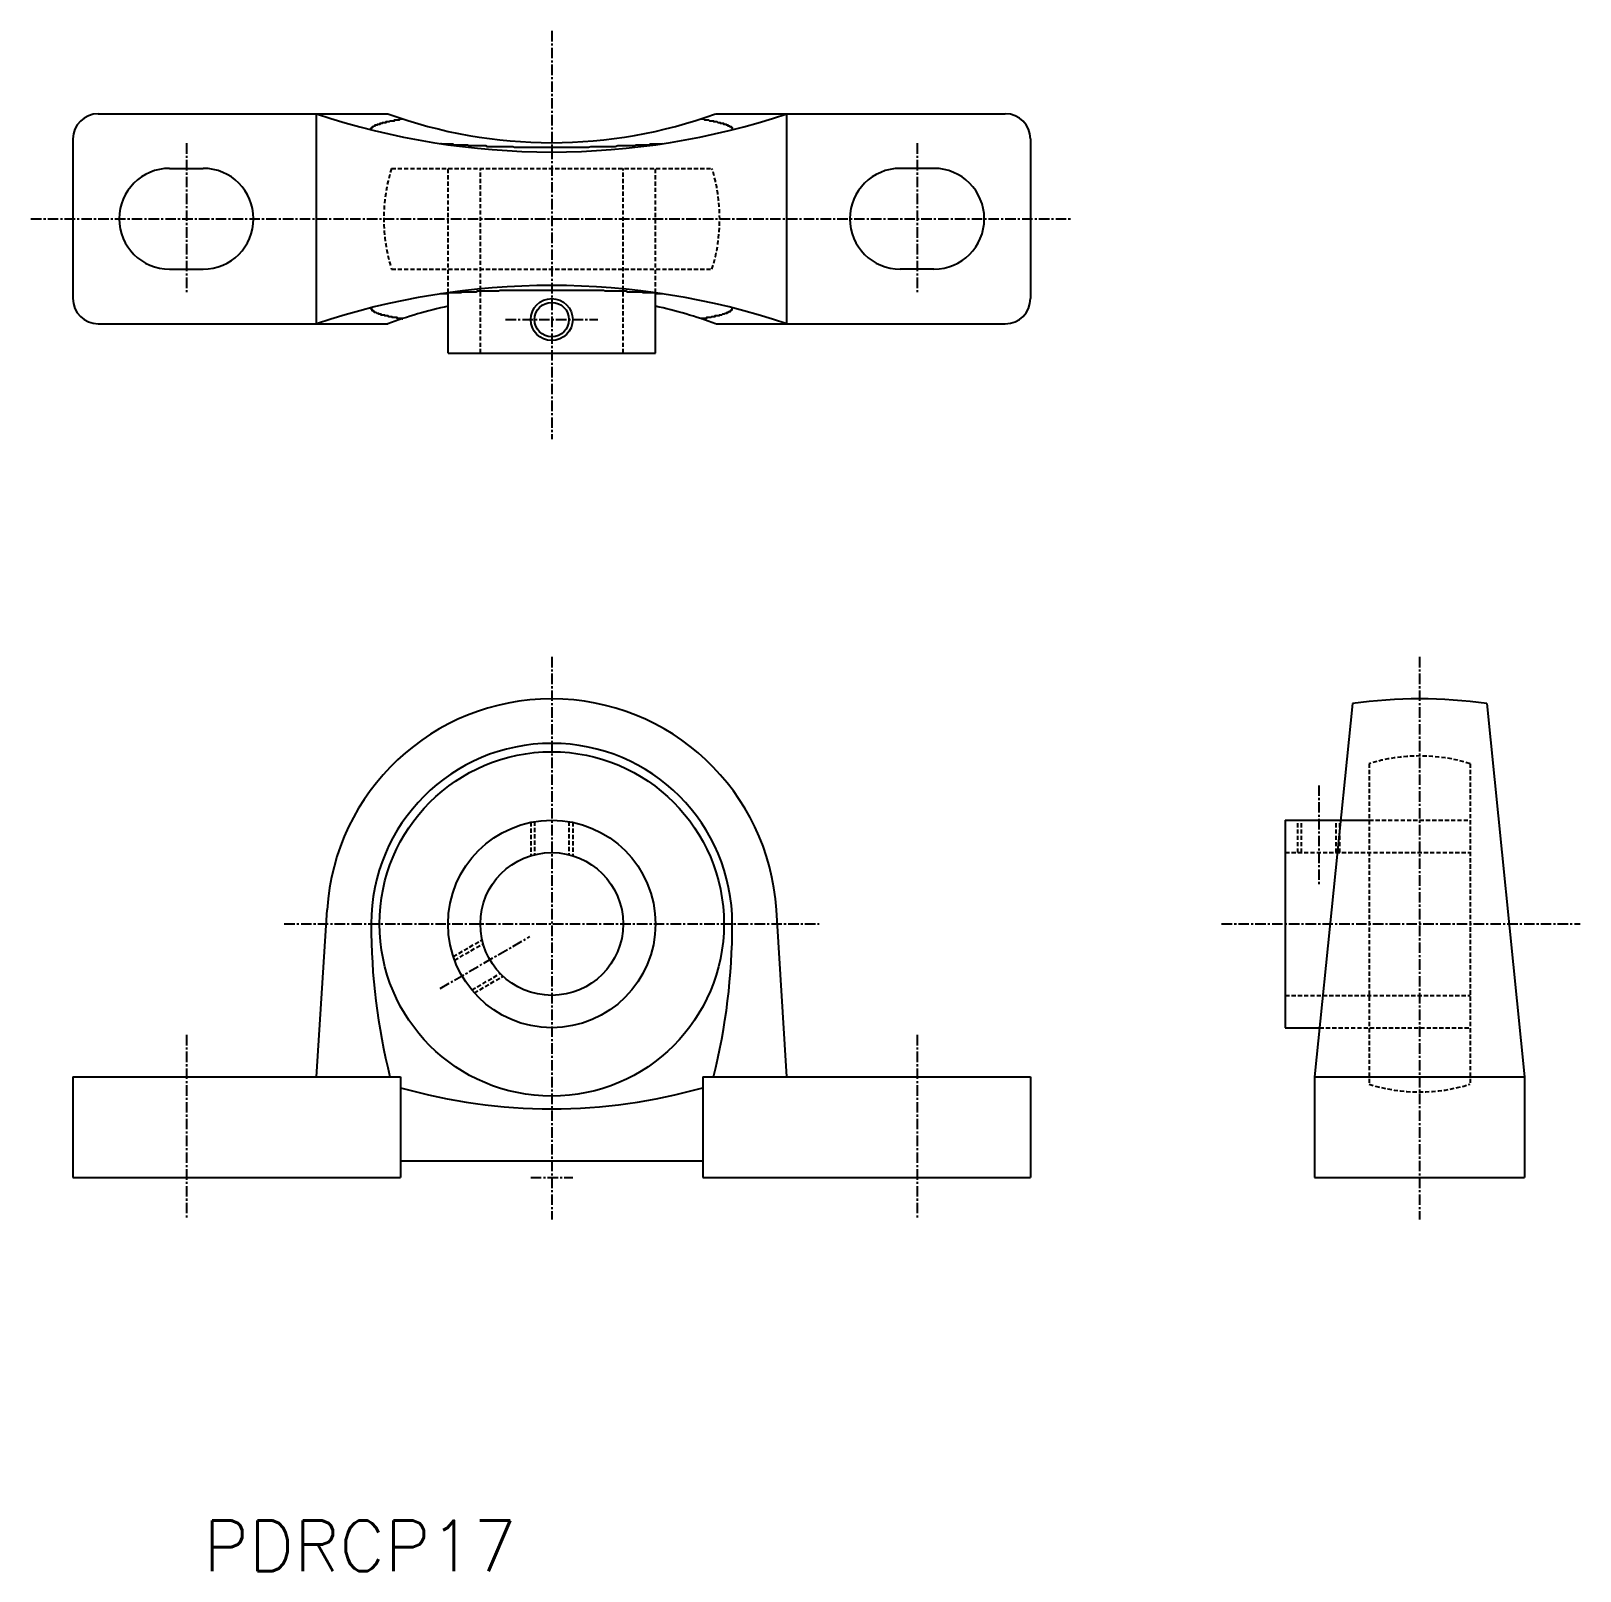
# Model space of a CAD drawing. Extents: x -23759 to -19844, y 30600 to 36667.
# Drawn here: x -23758.9 to -23574.4, y 36483.3 to 36666.7 of the extents above; entities outside this region: 1.
import ezdxf
from ezdxf.enums import TextEntityAlignment as Align

# ---------------------------------------------------------------- set-up
doc = ezdxf.new("R2010")
doc.units = 0
doc.header["$PDMODE"] = 1
doc.linetypes.add('CENTER', pattern=[2, 1.25, -0.25, 0.25, -0.25])
doc.linetypes.add('DASHED', pattern=[0.75, 0.5, -0.25])
doc.layers.get('0').update_dxf_attribs({"linetype": 'CONTINUOUS'})
doc.layers.add('CENTER', color=1, linetype='CENTER')
doc.styles.add('MISUMI', font='txt.shx')

msp = doc.modelspace()

# ---------------------------------------------------------------- linework, layer by layer
at = {"color": 7, "linetype": 'CONTINUOUS'}
for p, q in [((-23750.87, 36656.82), (-23716.39, 36656.82)), ((-23724.87, 36631.82), (-23724.87, 36656.82)), ((-23677.35, 36656.82), (-23642.87, 36656.82)), ((-23668.87, 36631.82), (-23668.87, 36656.82)), ((-23753.87, 36653.82), (-23753.87, 36634.82)), ((-23639.87, 36653.82), (-23639.87, 36634.82)), ((-23742.37, 36650.32), (-23738.37, 36650.32)), ((-23651.37, 36650.32), (-23655.37, 36650.32)), ((-23742.37, 36638.32), (-23738.37, 36638.32)), ((-23651.37, 36638.32), (-23655.37, 36638.32)), ((-23709.22, 36628.32), (-23709.22, 36635.51)), ((-23684.52, 36628.32), (-23684.52, 36635.45)), ((-23750.87, 36631.82), (-23716.39, 36631.82)), ((-23677.35, 36631.82), (-23642.87, 36631.82)), ((-23709.22, 36628.32), (-23684.52, 36628.32)), ((-23601.54, 36586.6), (-23606.04, 36542.17)), ((-23585.54, 36586.6), (-23581.04, 36542.17)), ((-23609.54, 36572.72), (-23609.54, 36548.02)), ((-23609.54, 36572.72), (-23599.54, 36572.72)), ((-23724.87, 36542.17), (-23723.62, 36562.05)), ((-23668.87, 36542.17), (-23670.12, 36562.05)), ((-23609.54, 36548.02), (-23605.45, 36548.02)), ((-23753.87, 36542.17), (-23714.87, 36542.17)), ((-23753.87, 36542.17), (-23753.87, 36530.17)), ((-23714.87, 36542.17), (-23714.87, 36530.17)), ((-23678.87, 36542.17), (-23639.87, 36542.17)), ((-23678.87, 36542.17), (-23678.87, 36530.17)), ((-23639.87, 36542.17), (-23639.87, 36530.17)), ((-23606.04, 36542.17), (-23581.04, 36542.17)), ((-23606.04, 36542.17), (-23606.04, 36530.17)), ((-23581.04, 36542.17), (-23581.04, 36530.17)), ((-23714.87, 36532.17), (-23678.87, 36532.17)), ((-23753.87, 36530.17), (-23714.87, 36530.17)), ((-23678.87, 36530.17), (-23639.87, 36530.17)), ((-23606.04, 36530.17), (-23581.04, 36530.17))]:
    msp.add_line(p, q, dxfattribs=at)
at = {"color": 3, "linetype": 'DASHED'}
for p, q in [((-23715.95, 36650.32), (-23677.79, 36650.32)), ((-23709.22, 36635.51), (-23709.22, 36650.32)), ((-23705.37, 36628.32), (-23705.37, 36650.32)), ((-23688.37, 36628.32), (-23688.37, 36650.32)), ((-23684.52, 36635.51), (-23684.52, 36650.32)), ((-23715.95, 36638.32), (-23677.79, 36638.32)), ((-23599.54, 36579.45), (-23599.54, 36541.29)), ((-23587.54, 36579.45), (-23587.54, 36541.29)), ((-23699.37, 36572.47), (-23699.37, 36568.5)), ((-23698.92, 36572.55), (-23698.92, 36568.62)), ((-23694.82, 36572.55), (-23694.82, 36568.62)), ((-23694.37, 36572.47), (-23694.37, 36568.5)), ((-23608.04, 36568.87), (-23608.04, 36572.72)), ((-23607.61, 36568.87), (-23607.61, 36572.72)), ((-23603.48, 36568.87), (-23603.48, 36572.72)), ((-23603.04, 36568.87), (-23603.04, 36572.72)), ((-23599.54, 36572.72), (-23587.54, 36572.72)), ((-23587.54, 36572.72), (-23587.54, 36548.02)), ((-23609.54, 36568.87), (-23587.54, 36568.87)), ((-23708.59, 36556.49), (-23705.16, 36558.48)), ((-23708.44, 36556.06), (-23705.04, 36558.02)), ((-23706.39, 36552.51), (-23702.99, 36554.47)), ((-23706.09, 36552.16), (-23702.66, 36554.15)), ((-23609.54, 36551.87), (-23587.54, 36551.87)), ((-23605.45, 36548.02), (-23587.54, 36548.02))]:
    msp.add_line(p, q, dxfattribs=at)
at = {"color": 7, "linetype": 'CONTINUOUS'}
for points in [[(-23718.4, 36654.9, 0), (-23718.4, 36654.9, 0), (-23718.4, 36654.9, 0), (-23718.4, 36655, 0), (-23718.4, 36655, 0), (-23718.4, 36655, 0), (-23718.4, 36655, 0), (-23718.4, 36655, 0), (-23718.4, 36655, 0), (-23718.4, 36655, 0), (-23718.4, 36655, 0), (-23718.4, 36655, 0), (-23718.4, 36655.1, 0), (-23718.4, 36655.1, 0), (-23718.4, 36655.1, 0), (-23718.3, 36655.1, 0), (-23718.3, 36655.1, 0), (-23718.3, 36655.1, 0), (-23718.3, 36655.1, 0), (-23718.3, 36655.1, 0), (-23718.3, 36655.1, 0), (-23718.3, 36655.1, 0), (-23718.3, 36655.2, 0), (-23718.3, 36655.2, 0), (-23718.3, 36655.2, 0), (-23718.3, 36655.2, 0), (-23718.3, 36655.2, 0), (-23718.3, 36655.2, 0), (-23718.2, 36655.2, 0), (-23718.2, 36655.2, 0), (-23718.2, 36655.2, 0), (-23718.2, 36655.3, 0), (-23718.2, 36655.3, 0), (-23718.2, 36655.3, 0), (-23718.2, 36655.3, 0), (-23718.1, 36655.3, 0), (-23718.1, 36655.3, 0), (-23718.1, 36655.3, 0), (-23718.1, 36655.3, 0), (-23718.1, 36655.3, 0), (-23718.1, 36655.3, 0), (-23718, 36655.4, 0), (-23718, 36655.4, 0), (-23718, 36655.4, 0), (-23718, 36655.4, 0), (-23718, 36655.4, 0), (-23717.9, 36655.4, 0), (-23717.9, 36655.4, 0), (-23717.9, 36655.4, 0), (-23717.9, 36655.4, 0), (-23717.9, 36655.5, 0), (-23717.8, 36655.5, 0), (-23717.8, 36655.5, 0), (-23717.8, 36655.5, 0), (-23717.8, 36655.5, 0), (-23717.7, 36655.5, 0), (-23717.7, 36655.5, 0), (-23717.7, 36655.5, 0), (-23717.7, 36655.5, 0), (-23717.6, 36655.5, 0), (-23717.6, 36655.6, 0), (-23717.6, 36655.6, 0), (-23717.6, 36655.6, 0), (-23717.5, 36655.6, 0), (-23717.5, 36655.6, 0), (-23717.5, 36655.6, 0), (-23717.4, 36655.6, 0), (-23717.4, 36655.6, 0), (-23717.4, 36655.6, 0), (-23717.3, 36655.6, 0), (-23717.3, 36655.7, 0), (-23717.3, 36655.7, 0), (-23717.2, 36655.7, 0), (-23717.2, 36655.7, 0), (-23717.2, 36655.7, 0), (-23717.1, 36655.7, 0), (-23717.1, 36655.7, 0), (-23717.1, 36655.7, 0), (-23717, 36655.7, 0), (-23717, 36655.7, 0), (-23717, 36655.8, 0), (-23716.9, 36655.8, 0), (-23716.9, 36655.8, 0), (-23716.8, 36655.8, 0), (-23716.8, 36655.8, 0), (-23716.8, 36655.8, 0), (-23716.7, 36655.8, 0), (-23716.7, 36655.8, 0), (-23716.6, 36655.8, 0), (-23716.6, 36655.8, 0), (-23716.6, 36655.9, 0), (-23716.5, 36655.9, 0), (-23716.5, 36655.9, 0), (-23716.4, 36655.9, 0), (-23716.4, 36655.9, 0), (-23716.3, 36655.9, 0), (-23716.3, 36655.9, 0), (-23716.2, 36655.9, 0), (-23716.2, 36655.9, 0), (-23716.2, 36655.9, 0), (-23716.1, 36656, 0), (-23716.1, 36656, 0), (-23716, 36656, 0), (-23716, 36656, 0), (-23715.9, 36656, 0), (-23715.9, 36656, 0), (-23715.8, 36656, 0), (-23715.8, 36656, 0), (-23715.7, 36656, 0), (-23715.7, 36656, 0), (-23715.6, 36656, 0), (-23715.6, 36656.1, 0), (-23715.5, 36656.1, 0), (-23715.5, 36656.1, 0), (-23715.4, 36656.1, 0), (-23715.3, 36656.1, 0), (-23715.3, 36656.1, 0), (-23715.2, 36656.1, 0), (-23715.2, 36656.1, 0), (-23715.1, 36656.1, 0), (-23715.1, 36656.1, 0), (-23715, 36656.1, 0), (-23715, 36656.2, 0), (-23714.9, 36656.2, 0), (-23714.8, 36656.2, 0), (-23714.8, 36656.2, 0), (-23714.7, 36656.2, 0), (-23714.7, 36656.2, 0), (-23714.6, 36656.2, 0)], [(-23679.1, 36656.2, 0), (-23679.1, 36656.2, 0), (-23679, 36656.2, 0), (-23679, 36656.2, 0), (-23678.9, 36656.2, 0), (-23678.8, 36656.2, 0), (-23678.8, 36656.2, 0), (-23678.7, 36656.1, 0), (-23678.7, 36656.1, 0), (-23678.6, 36656.1, 0), (-23678.6, 36656.1, 0), (-23678.5, 36656.1, 0), (-23678.4, 36656.1, 0), (-23678.4, 36656.1, 0), (-23678.3, 36656.1, 0), (-23678.3, 36656.1, 0), (-23678.2, 36656.1, 0), (-23678.2, 36656.1, 0), (-23678.1, 36656, 0), (-23678.1, 36656, 0), (-23678, 36656, 0), (-23678, 36656, 0), (-23677.9, 36656, 0), (-23677.9, 36656, 0), (-23677.8, 36656, 0), (-23677.8, 36656, 0), (-23677.7, 36656, 0), (-23677.7, 36656, 0), (-23677.6, 36656, 0), (-23677.6, 36655.9, 0), (-23677.5, 36655.9, 0), (-23677.5, 36655.9, 0), (-23677.5, 36655.9, 0), (-23677.4, 36655.9, 0), (-23677.4, 36655.9, 0), (-23677.3, 36655.9, 0), (-23677.3, 36655.9, 0), (-23677.2, 36655.9, 0), (-23677.2, 36655.9, 0), (-23677.1, 36655.8, 0), (-23677.1, 36655.8, 0), (-23677.1, 36655.8, 0), (-23677, 36655.8, 0), (-23677, 36655.8, 0), (-23676.9, 36655.8, 0), (-23676.9, 36655.8, 0), (-23676.9, 36655.8, 0), (-23676.8, 36655.8, 0), (-23676.8, 36655.8, 0), (-23676.8, 36655.7, 0), (-23676.7, 36655.7, 0), (-23676.7, 36655.7, 0), (-23676.6, 36655.7, 0), (-23676.6, 36655.7, 0), (-23676.6, 36655.7, 0), (-23676.5, 36655.7, 0), (-23676.5, 36655.7, 0), (-23676.5, 36655.7, 0), (-23676.4, 36655.7, 0), (-23676.4, 36655.6, 0), (-23676.4, 36655.6, 0), (-23676.3, 36655.6, 0), (-23676.3, 36655.6, 0), (-23676.3, 36655.6, 0), (-23676.2, 36655.6, 0), (-23676.2, 36655.6, 0), (-23676.2, 36655.6, 0), (-23676.2, 36655.6, 0), (-23676.1, 36655.6, 0), (-23676.1, 36655.5, 0), (-23676.1, 36655.5, 0), (-23676.1, 36655.5, 0), (-23676, 36655.5, 0), (-23676, 36655.5, 0), (-23676, 36655.5, 0), (-23676, 36655.5, 0), (-23675.9, 36655.5, 0), (-23675.9, 36655.5, 0), (-23675.9, 36655.5, 0), (-23675.9, 36655.4, 0), (-23675.8, 36655.4, 0), (-23675.8, 36655.4, 0), (-23675.8, 36655.4, 0), (-23675.8, 36655.4, 0), (-23675.8, 36655.4, 0), (-23675.7, 36655.4, 0), (-23675.7, 36655.4, 0), (-23675.7, 36655.4, 0), (-23675.7, 36655.3, 0), (-23675.7, 36655.3, 0), (-23675.6, 36655.3, 0), (-23675.6, 36655.3, 0), (-23675.6, 36655.3, 0), (-23675.6, 36655.3, 0), (-23675.6, 36655.3, 0), (-23675.6, 36655.3, 0), (-23675.6, 36655.3, 0), (-23675.5, 36655.3, 0), (-23675.5, 36655.2, 0), (-23675.5, 36655.2, 0), (-23675.5, 36655.2, 0), (-23675.5, 36655.2, 0), (-23675.5, 36655.2, 0), (-23675.5, 36655.2, 0), (-23675.5, 36655.2, 0), (-23675.5, 36655.2, 0), (-23675.4, 36655.2, 0), (-23675.4, 36655.1, 0), (-23675.4, 36655.1, 0), (-23675.4, 36655.1, 0), (-23675.4, 36655.1, 0), (-23675.4, 36655.1, 0), (-23675.4, 36655.1, 0), (-23675.4, 36655.1, 0), (-23675.4, 36655.1, 0), (-23675.4, 36655.1, 0), (-23675.4, 36655.1, 0), (-23675.4, 36655, 0), (-23675.4, 36655, 0), (-23675.4, 36655, 0), (-23675.4, 36655, 0), (-23675.4, 36655, 0), (-23675.4, 36655, 0), (-23675.4, 36655, 0), (-23675.4, 36655, 0), (-23675.4, 36655, 0), (-23675.4, 36654.9, 0), (-23675.4, 36654.9, 0), (-23675.4, 36654.9, 0)], [(-23683.7, 36653.3, 0), (-23683.8, 36653.2, 0), (-23684, 36653.2, 0), (-23684.2, 36653.2, 0), (-23684.4, 36653.2, 0), (-23684.5, 36653.2, 0), (-23684.7, 36653.2, 0), (-23684.9, 36653.2, 0), (-23685.1, 36653.2, 0), (-23685.3, 36653.1, 0), (-23685.5, 36653.1, 0), (-23685.7, 36653.1, 0), (-23685.9, 36653.1, 0), (-23686, 36653.1, 0), (-23686.2, 36653.1, 0), (-23686.4, 36653.1, 0), (-23686.6, 36653.1, 0), (-23686.8, 36653.1, 0), (-23687, 36653, 0), (-23687.2, 36653, 0), (-23687.4, 36653, 0), (-23687.6, 36653, 0), (-23687.8, 36653, 0), (-23688, 36653, 0), (-23688.2, 36653, 0), (-23688.4, 36653, 0), (-23688.6, 36653, 0), (-23688.8, 36653, 0), (-23689, 36653, 0), (-23689.3, 36652.9, 0), (-23689.5, 36652.9, 0), (-23689.7, 36652.9, 0), (-23689.9, 36652.9, 0), (-23690.1, 36652.9, 0), (-23690.3, 36652.9, 0), (-23690.5, 36652.9, 0), (-23690.7, 36652.9, 0), (-23690.9, 36652.9, 0), (-23691.2, 36652.9, 0), (-23691.4, 36652.9, 0), (-23691.6, 36652.9, 0), (-23691.8, 36652.9, 0), (-23692, 36652.9, 0), (-23692.2, 36652.9, 0), (-23692.5, 36652.8, 0), (-23692.7, 36652.8, 0), (-23692.9, 36652.8, 0), (-23693.1, 36652.8, 0), (-23693.3, 36652.8, 0), (-23693.5, 36652.8, 0), (-23693.8, 36652.8, 0), (-23694, 36652.8, 0), (-23694.2, 36652.8, 0), (-23694.4, 36652.8, 0), (-23694.7, 36652.8, 0), (-23694.9, 36652.8, 0), (-23695.1, 36652.8, 0), (-23695.3, 36652.8, 0), (-23695.5, 36652.8, 0), (-23695.8, 36652.8, 0), (-23696, 36652.8, 0), (-23696.2, 36652.8, 0), (-23696.4, 36652.8, 0), (-23696.6, 36652.8, 0), (-23696.9, 36652.8, 0), (-23697.1, 36652.8, 0), (-23697.3, 36652.8, 0), (-23697.5, 36652.8, 0), (-23697.8, 36652.8, 0), (-23698, 36652.8, 0), (-23698.2, 36652.8, 0), (-23698.4, 36652.8, 0), (-23698.6, 36652.8, 0), (-23698.9, 36652.8, 0), (-23699.1, 36652.8, 0), (-23699.3, 36652.8, 0), (-23699.5, 36652.8, 0), (-23699.8, 36652.8, 0), (-23700, 36652.8, 0), (-23700.2, 36652.8, 0), (-23700.4, 36652.8, 0), (-23700.6, 36652.8, 0), (-23700.9, 36652.8, 0), (-23701.1, 36652.8, 0), (-23701.3, 36652.8, 0), (-23701.5, 36652.9, 0), (-23701.7, 36652.9, 0), (-23701.9, 36652.9, 0), (-23702.2, 36652.9, 0), (-23702.4, 36652.9, 0), (-23702.6, 36652.9, 0), (-23702.8, 36652.9, 0), (-23703, 36652.9, 0), (-23703.2, 36652.9, 0), (-23703.4, 36652.9, 0), (-23703.6, 36652.9, 0), (-23703.9, 36652.9, 0), (-23704.1, 36652.9, 0), (-23704.3, 36652.9, 0), (-23704.5, 36652.9, 0), (-23704.7, 36653, 0), (-23704.9, 36653, 0), (-23705.1, 36653, 0), (-23705.3, 36653, 0), (-23705.5, 36653, 0), (-23705.7, 36653, 0), (-23705.9, 36653, 0), (-23706.1, 36653, 0), (-23706.3, 36653, 0), (-23706.5, 36653, 0), (-23706.7, 36653, 0), (-23706.9, 36653.1, 0), (-23707.1, 36653.1, 0), (-23707.3, 36653.1, 0), (-23707.5, 36653.1, 0), (-23707.7, 36653.1, 0), (-23707.9, 36653.1, 0), (-23708.1, 36653.1, 0), (-23708.3, 36653.1, 0), (-23708.5, 36653.1, 0), (-23708.6, 36653.2, 0), (-23708.8, 36653.2, 0), (-23709, 36653.2, 0), (-23709.2, 36653.2, 0), (-23709.4, 36653.2, 0), (-23709.6, 36653.2, 0), (-23709.7, 36653.2, 0), (-23709.9, 36653.2, 0), (-23710.1, 36653.3, 0)], [(-23683.7, 36635.4, 0), (-23683.8, 36635.4, 0), (-23684, 36635.4, 0), (-23684.2, 36635.4, 0), (-23684.4, 36635.4, 0), (-23684.5, 36635.5, 0), (-23684.7, 36635.5, 0), (-23684.9, 36635.5, 0), (-23685.1, 36635.5, 0), (-23685.3, 36635.5, 0), (-23685.5, 36635.5, 0), (-23685.7, 36635.5, 0), (-23685.9, 36635.5, 0), (-23686, 36635.5, 0), (-23686.2, 36635.6, 0), (-23686.4, 36635.6, 0), (-23686.6, 36635.6, 0), (-23686.8, 36635.6, 0), (-23687, 36635.6, 0), (-23687.2, 36635.6, 0), (-23687.4, 36635.6, 0), (-23687.6, 36635.6, 0), (-23687.8, 36635.6, 0), (-23688, 36635.7, 0), (-23688.2, 36635.7, 0), (-23688.4, 36635.7, 0), (-23688.6, 36635.7, 0), (-23688.8, 36635.7, 0), (-23689, 36635.7, 0), (-23689.3, 36635.7, 0), (-23689.5, 36635.7, 0), (-23689.7, 36635.7, 0), (-23689.9, 36635.7, 0), (-23690.1, 36635.7, 0), (-23690.3, 36635.7, 0), (-23690.5, 36635.7, 0), (-23690.7, 36635.8, 0), (-23690.9, 36635.8, 0), (-23691.2, 36635.8, 0), (-23691.4, 36635.8, 0), (-23691.6, 36635.8, 0), (-23691.8, 36635.8, 0), (-23692, 36635.8, 0), (-23692.2, 36635.8, 0), (-23692.5, 36635.8, 0), (-23692.7, 36635.8, 0), (-23692.9, 36635.8, 0), (-23693.1, 36635.8, 0), (-23693.3, 36635.8, 0), (-23693.5, 36635.8, 0), (-23693.8, 36635.8, 0), (-23694, 36635.8, 0), (-23694.2, 36635.8, 0), (-23694.4, 36635.8, 0), (-23694.7, 36635.8, 0), (-23694.9, 36635.8, 0), (-23695.1, 36635.8, 0), (-23695.3, 36635.8, 0), (-23695.5, 36635.8, 0), (-23695.8, 36635.8, 0), (-23696, 36635.8, 0), (-23696.2, 36635.8, 0), (-23696.4, 36635.8, 0), (-23696.6, 36635.8, 0), (-23696.9, 36635.8, 0), (-23697.1, 36635.8, 0), (-23697.3, 36635.8, 0), (-23697.5, 36635.8, 0), (-23697.8, 36635.8, 0), (-23698, 36635.8, 0), (-23698.2, 36635.8, 0), (-23698.4, 36635.8, 0), (-23698.6, 36635.8, 0), (-23698.9, 36635.8, 0), (-23699.1, 36635.8, 0), (-23699.3, 36635.8, 0), (-23699.5, 36635.8, 0), (-23699.8, 36635.8, 0), (-23700, 36635.8, 0), (-23700.2, 36635.8, 0), (-23700.4, 36635.8, 0), (-23700.6, 36635.8, 0), (-23700.9, 36635.8, 0), (-23701.1, 36635.8, 0), (-23701.3, 36635.8, 0), (-23701.5, 36635.8, 0), (-23701.7, 36635.8, 0), (-23701.9, 36635.8, 0), (-23702.2, 36635.8, 0), (-23702.4, 36635.8, 0), (-23702.6, 36635.8, 0), (-23702.8, 36635.8, 0), (-23703, 36635.8, 0), (-23703.2, 36635.7, 0), (-23703.4, 36635.7, 0), (-23703.6, 36635.7, 0), (-23703.9, 36635.7, 0), (-23704.1, 36635.7, 0), (-23704.3, 36635.7, 0), (-23704.5, 36635.7, 0), (-23704.7, 36635.7, 0), (-23704.9, 36635.7, 0), (-23705.1, 36635.7, 0), (-23705.3, 36635.7, 0), (-23705.5, 36635.7, 0), (-23705.7, 36635.7, 0), (-23705.9, 36635.6, 0), (-23706.1, 36635.6, 0), (-23706.3, 36635.6, 0), (-23706.5, 36635.6, 0), (-23706.7, 36635.6, 0), (-23706.9, 36635.6, 0), (-23707.1, 36635.6, 0), (-23707.3, 36635.6, 0), (-23707.5, 36635.6, 0), (-23707.7, 36635.5, 0), (-23707.9, 36635.5, 0), (-23708.1, 36635.5, 0), (-23708.3, 36635.5, 0), (-23708.5, 36635.5, 0), (-23708.6, 36635.5, 0), (-23708.8, 36635.5, 0), (-23709, 36635.5, 0), (-23709.2, 36635.5, 0), (-23709.4, 36635.4, 0), (-23709.6, 36635.4, 0), (-23709.7, 36635.4, 0), (-23709.9, 36635.4, 0), (-23710.1, 36635.4, 0)], [(-23718.4, 36633.7, 0), (-23718.4, 36633.7, 0), (-23718.4, 36633.7, 0), (-23718.4, 36633.7, 0), (-23718.4, 36633.7, 0), (-23718.4, 36633.7, 0), (-23718.4, 36633.7, 0), (-23718.4, 36633.6, 0), (-23718.4, 36633.6, 0), (-23718.4, 36633.6, 0), (-23718.4, 36633.6, 0), (-23718.4, 36633.6, 0), (-23718.4, 36633.6, 0), (-23718.4, 36633.6, 0), (-23718.4, 36633.6, 0), (-23718.3, 36633.6, 0), (-23718.3, 36633.6, 0), (-23718.3, 36633.5, 0), (-23718.3, 36633.5, 0), (-23718.3, 36633.5, 0), (-23718.3, 36633.5, 0), (-23718.3, 36633.5, 0), (-23718.3, 36633.5, 0), (-23718.3, 36633.5, 0), (-23718.3, 36633.5, 0), (-23718.3, 36633.5, 0), (-23718.3, 36633.4, 0), (-23718.3, 36633.4, 0), (-23718.2, 36633.4, 0), (-23718.2, 36633.4, 0), (-23718.2, 36633.4, 0), (-23718.2, 36633.4, 0), (-23718.2, 36633.4, 0), (-23718.2, 36633.4, 0), (-23718.2, 36633.4, 0), (-23718.1, 36633.4, 0), (-23718.1, 36633.3, 0), (-23718.1, 36633.3, 0), (-23718.1, 36633.3, 0), (-23718.1, 36633.3, 0), (-23718.1, 36633.3, 0), (-23718, 36633.3, 0), (-23718, 36633.3, 0), (-23718, 36633.3, 0), (-23718, 36633.3, 0), (-23718, 36633.2, 0), (-23717.9, 36633.2, 0), (-23717.9, 36633.2, 0), (-23717.9, 36633.2, 0), (-23717.9, 36633.2, 0), (-23717.9, 36633.2, 0), (-23717.8, 36633.2, 0), (-23717.8, 36633.2, 0), (-23717.8, 36633.2, 0), (-23717.8, 36633.2, 0), (-23717.7, 36633.1, 0), (-23717.7, 36633.1, 0), (-23717.7, 36633.1, 0), (-23717.7, 36633.1, 0), (-23717.6, 36633.1, 0), (-23717.6, 36633.1, 0), (-23717.6, 36633.1, 0), (-23717.6, 36633.1, 0), (-23717.5, 36633.1, 0), (-23717.5, 36633.1, 0), (-23717.5, 36633, 0), (-23717.4, 36633, 0), (-23717.4, 36633, 0), (-23717.4, 36633, 0), (-23717.3, 36633, 0), (-23717.3, 36633, 0), (-23717.3, 36633, 0), (-23717.2, 36633, 0), (-23717.2, 36633, 0), (-23717.2, 36632.9, 0), (-23717.1, 36632.9, 0), (-23717.1, 36632.9, 0), (-23717.1, 36632.9, 0), (-23717, 36632.9, 0), (-23717, 36632.9, 0), (-23717, 36632.9, 0), (-23716.9, 36632.9, 0), (-23716.9, 36632.9, 0), (-23716.8, 36632.9, 0), (-23716.8, 36632.8, 0), (-23716.8, 36632.8, 0), (-23716.7, 36632.8, 0), (-23716.7, 36632.8, 0), (-23716.6, 36632.8, 0), (-23716.6, 36632.8, 0), (-23716.6, 36632.8, 0), (-23716.5, 36632.8, 0), (-23716.5, 36632.8, 0), (-23716.4, 36632.8, 0), (-23716.4, 36632.8, 0), (-23716.3, 36632.7, 0), (-23716.3, 36632.7, 0), (-23716.2, 36632.7, 0), (-23716.2, 36632.7, 0), (-23716.2, 36632.7, 0), (-23716.1, 36632.7, 0), (-23716.1, 36632.7, 0), (-23716, 36632.7, 0), (-23716, 36632.7, 0), (-23715.9, 36632.7, 0), (-23715.9, 36632.6, 0), (-23715.8, 36632.6, 0), (-23715.8, 36632.6, 0), (-23715.7, 36632.6, 0), (-23715.7, 36632.6, 0), (-23715.6, 36632.6, 0), (-23715.6, 36632.6, 0), (-23715.5, 36632.6, 0), (-23715.5, 36632.6, 0), (-23715.4, 36632.6, 0), (-23715.3, 36632.6, 0), (-23715.3, 36632.5, 0), (-23715.2, 36632.5, 0), (-23715.2, 36632.5, 0), (-23715.1, 36632.5, 0), (-23715.1, 36632.5, 0), (-23715, 36632.5, 0), (-23715, 36632.5, 0), (-23714.9, 36632.5, 0), (-23714.8, 36632.5, 0), (-23714.8, 36632.5, 0), (-23714.7, 36632.5, 0), (-23714.7, 36632.4, 0), (-23714.6, 36632.4, 0)], [(-23679.1, 36632.4, 0), (-23679.1, 36632.4, 0), (-23679, 36632.5, 0), (-23679, 36632.5, 0), (-23678.9, 36632.5, 0), (-23678.8, 36632.5, 0), (-23678.8, 36632.5, 0), (-23678.7, 36632.5, 0), (-23678.7, 36632.5, 0), (-23678.6, 36632.5, 0), (-23678.6, 36632.5, 0), (-23678.5, 36632.5, 0), (-23678.4, 36632.5, 0), (-23678.4, 36632.6, 0), (-23678.3, 36632.6, 0), (-23678.3, 36632.6, 0), (-23678.2, 36632.6, 0), (-23678.2, 36632.6, 0), (-23678.1, 36632.6, 0), (-23678.1, 36632.6, 0), (-23678, 36632.6, 0), (-23678, 36632.6, 0), (-23677.9, 36632.6, 0), (-23677.9, 36632.6, 0), (-23677.8, 36632.7, 0), (-23677.8, 36632.7, 0), (-23677.7, 36632.7, 0), (-23677.7, 36632.7, 0), (-23677.6, 36632.7, 0), (-23677.6, 36632.7, 0), (-23677.5, 36632.7, 0), (-23677.5, 36632.7, 0), (-23677.5, 36632.7, 0), (-23677.4, 36632.7, 0), (-23677.4, 36632.8, 0), (-23677.3, 36632.8, 0), (-23677.3, 36632.8, 0), (-23677.2, 36632.8, 0), (-23677.2, 36632.8, 0), (-23677.1, 36632.8, 0), (-23677.1, 36632.8, 0), (-23677.1, 36632.8, 0), (-23677, 36632.8, 0), (-23677, 36632.8, 0), (-23676.9, 36632.8, 0), (-23676.9, 36632.9, 0), (-23676.9, 36632.9, 0), (-23676.8, 36632.9, 0), (-23676.8, 36632.9, 0), (-23676.8, 36632.9, 0), (-23676.7, 36632.9, 0), (-23676.7, 36632.9, 0), (-23676.6, 36632.9, 0), (-23676.6, 36632.9, 0), (-23676.6, 36632.9, 0), (-23676.5, 36633, 0), (-23676.5, 36633, 0), (-23676.5, 36633, 0), (-23676.4, 36633, 0), (-23676.4, 36633, 0), (-23676.4, 36633, 0), (-23676.3, 36633, 0), (-23676.3, 36633, 0), (-23676.3, 36633, 0), (-23676.2, 36633.1, 0), (-23676.2, 36633.1, 0), (-23676.2, 36633.1, 0), (-23676.2, 36633.1, 0), (-23676.1, 36633.1, 0), (-23676.1, 36633.1, 0), (-23676.1, 36633.1, 0), (-23676.1, 36633.1, 0), (-23676, 36633.1, 0), (-23676, 36633.1, 0), (-23676, 36633.2, 0), (-23676, 36633.2, 0), (-23675.9, 36633.2, 0), (-23675.9, 36633.2, 0), (-23675.9, 36633.2, 0), (-23675.9, 36633.2, 0), (-23675.8, 36633.2, 0), (-23675.8, 36633.2, 0), (-23675.8, 36633.2, 0), (-23675.8, 36633.2, 0), (-23675.8, 36633.3, 0), (-23675.7, 36633.3, 0), (-23675.7, 36633.3, 0), (-23675.7, 36633.3, 0), (-23675.7, 36633.3, 0), (-23675.7, 36633.3, 0), (-23675.6, 36633.3, 0), (-23675.6, 36633.3, 0), (-23675.6, 36633.3, 0), (-23675.6, 36633.4, 0), (-23675.6, 36633.4, 0), (-23675.6, 36633.4, 0), (-23675.6, 36633.4, 0), (-23675.5, 36633.4, 0), (-23675.5, 36633.4, 0), (-23675.5, 36633.4, 0), (-23675.5, 36633.4, 0), (-23675.5, 36633.4, 0), (-23675.5, 36633.4, 0), (-23675.5, 36633.5, 0), (-23675.5, 36633.5, 0), (-23675.5, 36633.5, 0), (-23675.4, 36633.5, 0), (-23675.4, 36633.5, 0), (-23675.4, 36633.5, 0), (-23675.4, 36633.5, 0), (-23675.4, 36633.5, 0), (-23675.4, 36633.5, 0), (-23675.4, 36633.6, 0), (-23675.4, 36633.6, 0), (-23675.4, 36633.6, 0), (-23675.4, 36633.6, 0), (-23675.4, 36633.6, 0), (-23675.4, 36633.6, 0), (-23675.4, 36633.6, 0), (-23675.4, 36633.6, 0), (-23675.4, 36633.6, 0), (-23675.4, 36633.6, 0), (-23675.4, 36633.7, 0), (-23675.4, 36633.7, 0), (-23675.4, 36633.7, 0), (-23675.4, 36633.7, 0), (-23675.4, 36633.7, 0), (-23675.4, 36633.7, 0), (-23675.4, 36633.7, 0)]]:
    msp.add_polyline3d(points, dxfattribs=at)
at = {"color": 3, "linetype": 'CONTINUOUS'}
msp.add_circle((-23696.87, 36632.32), 2.5, dxfattribs=at)
at = {"color": 7, "linetype": 'CONTINUOUS'}
for centre, radius in [((-23696.87, 36632.32), 2.05), ((-23696.87, 36560.37), 20.5), ((-23696.87, 36560.37), 12.35), ((-23696.87, 36560.37), 8.5)]:
    msp.add_circle(centre, radius, dxfattribs=at)
for centre, radius, start, end in [((-23750.87, 36653.82), 3, 90, 180), ((-23696.87, 36740.61), 88.34, 251.521, 288.479), ((-23696.87, 36710.38), 57, 249.9775, 290.0225), ((-23642.87, 36653.82), 3, 0, 90), ((-23742.37, 36644.32), 6, 90, 270), ((-23738.37, 36644.32), 6, 270, 90), ((-23655.37, 36644.32), 6, 90, 270), ((-23651.37, 36644.32), 6, 270, 90), ((-23750.87, 36634.82), 3, 180, 270), ((-23696.87, 36548.04), 88.34, 71.521, 108.479), ((-23642.87, 36634.82), 3, 270, 0), ((-23696.87, 36578.27), 57, 102.5133, 110.0225), ((-23696.87, 36578.27), 57, 69.9775, 77.4867), ((-23696.87, 36560.37), 26.8, 3.6056, 176.3944), ((-23593.54, 36530.17), 57, 81.9318, 98.0682), ((-23696.87, 36560.37), 21.5, 0, 180), ((-23643.37, 36560.37), 75, 180, 194.044), ((-23750.37, 36560.37), 75, 345.956, 0), ((-23696.87, 36604.37), 66, 254.1734, 285.8266)]:
    msp.add_arc(centre, radius, start, end, dxfattribs=at)
at = {"color": 3, "linetype": 'DASHED'}
for centre, start, end in [((-23696.87, 36644.32), 162.5424, 197.4576), ((-23696.87, 36644.32), 342.5424, 17.4576), ((-23593.54, 36560.37), 72.5424, 107.4576), ((-23593.54, 36560.37), 252.5424, 287.4576)]:
    msp.add_arc(centre, 20, start, end, dxfattribs=at)
at = {"color": 7, "linetype": 'CONTINUOUS'}
msp.add_point((-19844.35, 30599.58), dxfattribs=at)
at = {"layer": 'CENTER', "color": 1, "linetype": 'CENTER'}
for p, q in [((-23696.87, 36666.68), (-23696.87, 36618.1)), ((-23740.37, 36653.32), (-23740.37, 36635.32)), ((-23653.37, 36653.32), (-23653.37, 36635.32)), ((-23758.87, 36644.32), (-23634.87, 36644.32)), ((-23702.37, 36632.32), (-23691.37, 36632.32)), ((-23696.87, 36592.17), (-23696.87, 36525.17)), ((-23593.54, 36592.17), (-23593.54, 36525.17)), ((-23605.54, 36576.87), (-23605.54, 36564.87)), ((-23728.72, 36560.37), (-23665.02, 36560.37)), ((-23617.11, 36560.37), (-23574.44, 36560.37)), ((-23710.16, 36552.69), (-23699.47, 36558.87)), ((-23740.37, 36547.17), (-23740.37, 36525.17)), ((-23653.37, 36547.17), (-23653.37, 36525.17)), ((-23699.37, 36530.17), (-23694.37, 36530.17))]:
    msp.add_line(p, q, dxfattribs=at)

# ---------------------------------------------------------------- texts
at = {"color": 7, "linetype": 'CONTINUOUS', "style": 'MISUMI'}
msp.add_text('PDRCP17', height=6, dxfattribs=at).set_placement((-23719.7, 36483.34), align=Align.CENTER)

doc.saveas('drawing.dxf')
